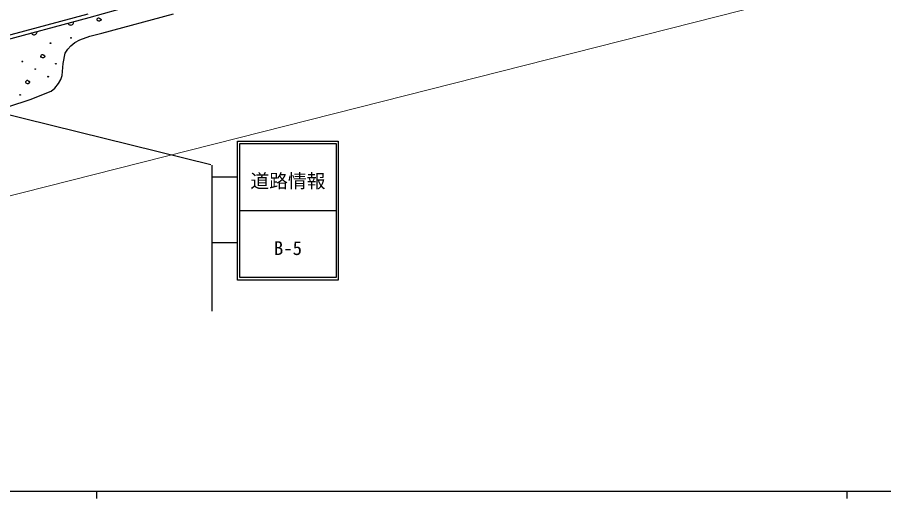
# Model space of a CAD drawing. Units: millimetres, scale not verified. Extents: x 40000 to 680000, y 20000 to 380000.
# Drawn here: x 157430 to 272903, y 204000 to 268131 of the extents above; entities that cross this region are included whole.
import ezdxf
from ezdxf.enums import TextEntityAlignment as Align

# ---------------------------------------------------------------- set-up
doc = ezdxf.new("R2010")
doc.units = ezdxf.units.MM
doc.header["$LTSCALE"] = 1000
for name, color, linetype, lineweight in [('M-BGD', 7, 'Continuous', 25), ('M-STR-HTXT', 7, 'Continuous', 13), ('M-STR-STRC', 7, 'Continuous', 25), ('M-TTL-BAND', 7, 'Continuous', 25)]:
    doc.layers.add(name, color=color, linetype=linetype, lineweight=lineweight)
doc.styles.add('ＭＳ ゴシック', font='')
doc.styles.get('ＭＳ ゴシック').set_extended_font_data('MS Gothic')

msp = doc.modelspace()

# ---------------------------------------------------------------- linework, layer by layer
at = {"layer": 'M-BGD'}
for p, q in [((166994, 268101), (197221, 276631)), ((137614, 260774), (166862, 268583)), ((137743, 260291), (166994, 268101)), ((168081, 267775), (168087, 267911)), ((168087, 267911), (168164, 268013)), ((168164, 268013), (168231, 268072)), ((168231, 268072), (168314, 268073)), ((168314, 268073), (168424, 267968)), ((168424, 267968), (168511, 267949)), ((168511, 267949), (168560, 267920)), ((168560, 267920), (168595, 267826)), ((164170, 267347), (164226, 267262)), ((164226, 267262), (164293, 267197)), ((164293, 267197), (164391, 267140)), ((164391, 267140), (164480, 267115)), ((164480, 267115), (164581, 267109)), ((164581, 267109), (164705, 267142)), ((164705, 267142), (164790, 267197)), ((164790, 267197), (164854, 267264)), ((164854, 267264), (164911, 267362)), ((164911, 267362), (164937, 267452)), ((164937, 267452), (164943, 267553)), ((168141, 267666), (168081, 267775)), ((168216, 267655), (168141, 267666)), ((168301, 267605), (168216, 267655)), ((168396, 267599), (168301, 267605)), ((168507, 267689), (168396, 267599)), ((168595, 267826), (168507, 267689)), ((159295, 266045), (159350, 265960)), ((159350, 265960), (159417, 265895)), ((159417, 265895), (159515, 265839)), ((159515, 265839), (159605, 265813)), ((159605, 265813), (159706, 265807)), ((159706, 265807), (159830, 265840)), ((159830, 265840), (159914, 265896)), ((159914, 265896), (159979, 265963)), ((159979, 265963), (160036, 266061)), ((160036, 266061), (160062, 266150)), ((160062, 266150), (160068, 266251)), ((160583, 262898), (160589, 263034)), ((160643, 262790), (160583, 262898)), ((160589, 263034), (160666, 263137)), ((160718, 262778), (160643, 262790)), ((160666, 263137), (160733, 263196)), ((160803, 262728), (160718, 262778)), ((160733, 263196), (160816, 263197)), ((160898, 262722), (160803, 262728)), ((160816, 263197), (160926, 263091)), ((161009, 262813), (160898, 262722)), ((160926, 263091), (161013, 263072)), ((161097, 262950), (161009, 262813)), ((161013, 263072), (161062, 263044)), ((161062, 263044), (161097, 262950)), ((158560, 259448), (158565, 259584)), ((158619, 259340), (158560, 259448)), ((158565, 259584), (158642, 259687)), ((158694, 259328), (158619, 259340)), ((158642, 259687), (158709, 259746)), ((158780, 259278), (158694, 259328)), ((158709, 259746), (158792, 259746)), ((158874, 259272), (158780, 259278)), ((158792, 259746), (158902, 259641)), ((158985, 259363), (158874, 259272)), ((158902, 259641), (158990, 259622)), ((159073, 259499), (158985, 259363)), ((158990, 259622), (159038, 259594)), ((159038, 259594), (159073, 259499))]:
    msp.add_line(p, q, dxfattribs=at)
msp.add_lwpolyline([(156287, 256244), (159160, 257200), (161956, 258309), (162407, 258689), (162927, 259313), (163220, 259849), (163395, 260371), (163529, 261974), (163824, 263357), (164140, 263876), (164548, 264333), (165074, 264756), (165770, 265137), (167112, 265604), (168695, 266033), (178251, 268610)], dxfattribs=at)
for centre in [(161847, 264689), (164584, 265402), (158098, 262251), (159823, 261239), (162560, 261952), (161548, 260227), (157799, 257789)]:
    msp.add_circle(centre, 50, dxfattribs=at)
at = {"layer": 'M-STR-HTXT'}
msp.add_line((100486, 230154), (338756, 290638), dxfattribs=at)
at = {"layer": 'M-STR-STRC'}
for p, q in [((121546, 263761), (183223, 248515)), ((186792, 233095), (186792, 251625)), ((186792, 251625), (200210, 251625)), ((187076, 233450), (187076, 251341)), ((187076, 251341), (199926, 251341)), ((199926, 251341), (199926, 233450)), ((200210, 251625), (200210, 233095)), ((183384, 228977), (183384, 248431)), ((183384, 246869), (186792, 246869)), ((187076, 242396), (199926, 242396)), ((183384, 238136), (186792, 238136)), ((199926, 233450), (187076, 233450)), ((200210, 233095), (186792, 233095))]:
    msp.add_line(p, q, dxfattribs=at)
at = {"layer": 'M-TTL-BAND'}
for p, q in [((40000, 205000), (579000, 205000)), ((168000, 205000), (168000, 204000)), ((268000, 205000), (268000, 204000))]:
    msp.add_line(p, q, dxfattribs=at)

# ---------------------------------------------------------------- texts
at = {"layer": 'M-STR-STRC', "style": 'ＭＳ ゴシック'}
for s, p in [('道路情報', (193501, 246327)), ('B-5', (193501, 237381))]:
    msp.add_text(s, height=1833, dxfattribs=at).set_placement(p, align=Align.MIDDLE_CENTER)

doc.saveas('drawing.dxf')
